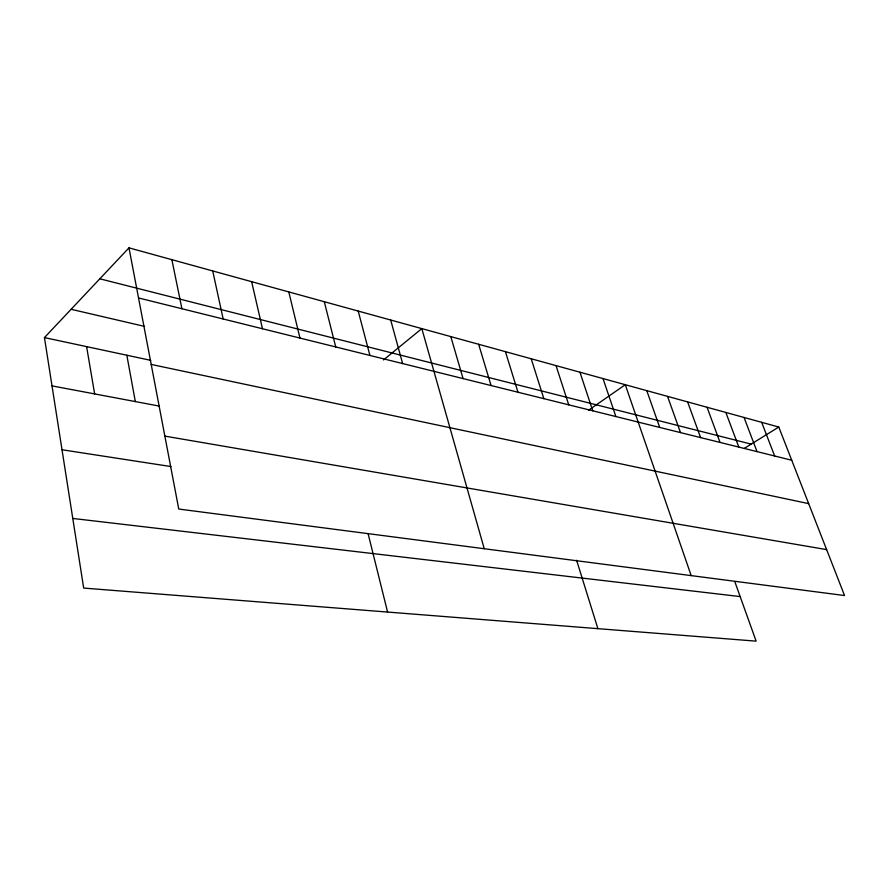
<?xml version="1.0" encoding="UTF-8"?>
<svg xmlns="http://www.w3.org/2000/svg" width="889" height="889" viewBox="0 0 889 889"><rect width="100%" height="100%" fill="white"/><g stroke="black" fill="none" stroke-linecap="round" stroke-linejoin="round"><path stroke-width="1.33" d="M734.792 581.584L756.128 641.147L83.677 588.074L44.45 337.598L128.983 247.853L778.775 427.042L844.55 595.541L178.756 509.041L128.983 247.853M383.503 359.945L421.819 328.608L484.238 548.735M588.496 410.262L625.278 384.715L691.186 575.616M744.226 448.434L778.775 427.042M72.765 518.443L740.159 596.575M62.008 449.756L170.966 466.558M164.854 436.121L826.626 549.613M52.007 385.882L159.453 406.117M151.197 364.434L808.668 503.63M44.45 337.598L150.73 360.345M71.109 309.294L144.551 326.396M138.528 297.959L791.732 460.235M99.824 278.802L751.183 444.122M761.684 422.331L774.652 456.001M744.049 417.463L757.028 451.623M725.846 412.452L738.837 447.1M707.044 407.262L720.034 442.422M687.619 401.906L700.61 437.599M667.539 396.372L680.507 432.61M646.77 390.638L659.716 427.442M603.009 378.581L615.877 416.552M579.939 372.213L592.741 410.807M556.025 365.612L568.749 404.839M531.2 358.767L543.846 398.65M576.605 560.259L597.897 628.656M505.43 351.666L517.965 392.227M478.649 344.276L491.072 385.537M450.801 336.598L463.08 378.592M390.693 320.029L402.628 363.568M358.211 311.072L369.924 355.444M324.285 301.704L335.731 346.954M368.09 533.611L387.582 612.065M288.792 291.925L299.96 338.064M251.643 281.68L262.477 328.752M212.715 270.945L223.172 318.984M171.877 259.677L181.912 308.739M126.838 355.233L135.328 401.572M86.6 346.621L94.645 393.916"/></g></svg>
